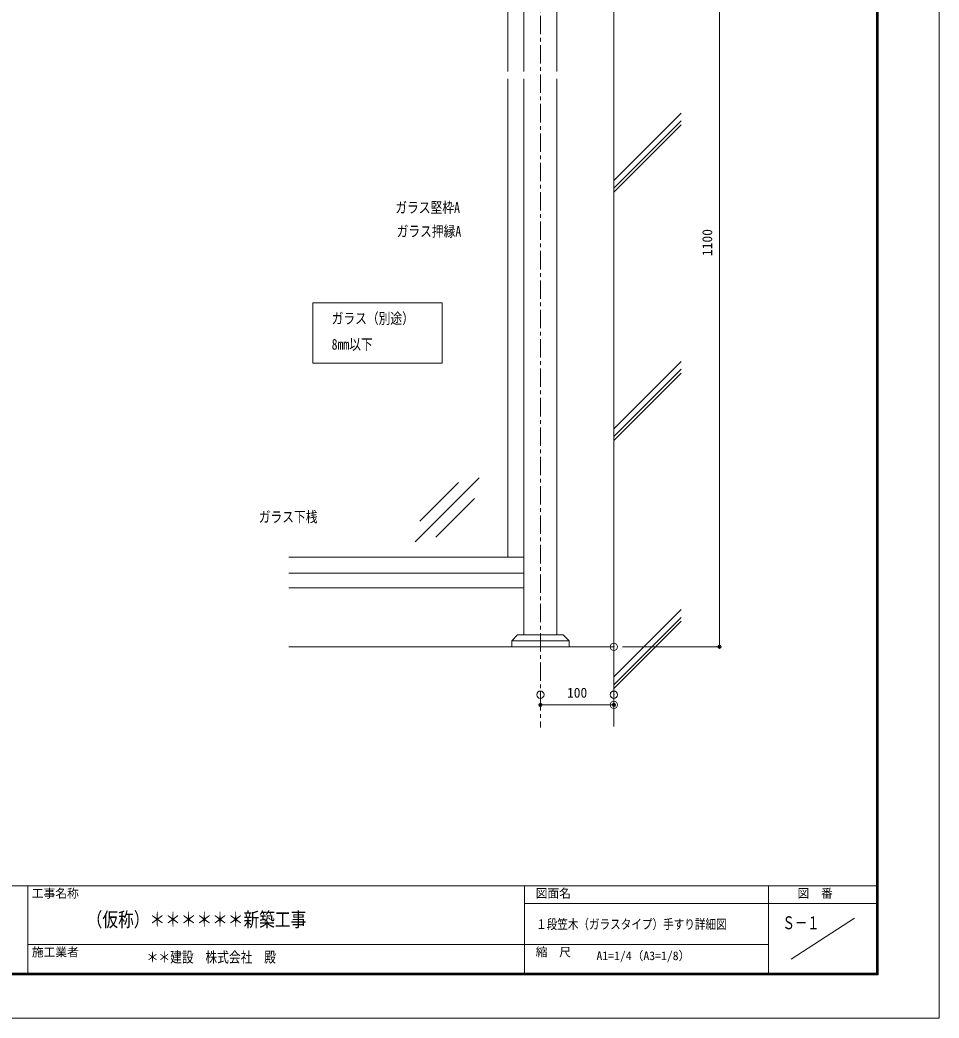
# Model space of a CAD drawing. Units: millimetres, scale not verified. Extents: x -3580 to 3580, y -1188 to 1188.
# Drawn here: x -1466 to -216, y -1188 to 170 of the extents above; entities that cross this region are included whole.
import ezdxf
from ezdxf.enums import TextEntityAlignment as Align

# ---------------------------------------------------------------- set-up
doc = ezdxf.new("R2010")
doc.units = ezdxf.units.MM
doc.header["$LTSCALE"] = 20
doc.header["$PDMODE"] = 32
doc.header["$PDSIZE"] = 10
doc.linetypes.add('USER1', pattern=[2, 1.25, -0.25, 0.25, -0.25])
for name, color, linetype, lineweight in [('0-0_0', 7, 'Continuous', 18), ('0-1_DEFPOINTS', 7, 'Continuous', 18), ('0-4_WAKU', 7, 'Continuous', 18), ('0-5_6ﾊｯﾁﾝｸﾞ', 4, 'Continuous', 18), ('0-7_2躯体線', 4, 'Continuous', 18), ('0-8_3中心線', 2, 'USER1', 18), ('0-A_1手摺寸法', 7, 'Continuous', 18), ('0-B_42ｱﾙﾐ部品', 6, 'Continuous', 18)]:
    doc.layers.add(name, color=color, linetype=linetype, lineweight=lineweight)
doc.layers.add('0-2_MOJI', color=7, linetype='Continuous')
doc.styles.add('ＭＳ ゴシック', font='')
doc.styles.get('ＭＳ ゴシック').set_extended_font_data('MS Gothic')

# ---------------------------------------------------------------- blocks, each defined once
blk = doc.blocks.new('_ORIGIN2')
at = {"layer": '0-0_0'}
blk.add_line((-0.5, 0), (-1, 0), dxfattribs=at)
for radius in [0.5, 0.25]:
    blk.add_circle((0, 0), radius, dxfattribs=at)
blk = doc.blocks.new('D37')
at = {"layer": '0-1_DEFPOINTS'}
for p in [(1281.3, -324.14), (1381.3, -324.14), (1381.3, -337.99)]:
    blk.add_point(p, dxfattribs=at)
at = {"layer": '0-A_1手摺寸法'}
for p, q in [((1281.3, -335.64), (1281.3, -337.99)), ((1285.9, -337.99), (1376.7, -337.99)), ((1381.3, -335.64), (1381.3, -337.99))]:
    blk.add_line(p, q, dxfattribs=at)
at = {"layer": '0-A_1手摺寸法', "xscale": 4.6, "yscale": 4.6, "rotation": 180}
blk.add_blockref('_ORIGIN2', (1281.3, -337.99), dxfattribs=at)
at = {"layer": '0-A_1手摺寸法', "xscale": 4.6, "yscale": 4.6}
blk.add_blockref('_ORIGIN2', (1381.3, -337.99), dxfattribs=at)
at = {"layer": '0-A_1手摺寸法', "style": 'ＭＳ ゴシック'}
blk.add_text('100', height=13.49, dxfattribs=at).set_placement((1317.5, -332.24), align=Align.BOTTOM_LEFT)
blk = doc.blocks.new('D40')
at = {"layer": '0-1_DEFPOINTS'}
for p in [(1361.3, 841.05), (1524.85, 841.05), (1381.3, -258.95)]:
    blk.add_point(p, dxfattribs=at)
at = {"layer": '0-A_1手摺寸法'}
for p, q in [((1372.8, 841.05), (1524.85, 841.05)), ((1524.85, -254.35), (1524.85, 836.45)), ((1392.8, -258.95), (1524.85, -258.95))]:
    blk.add_line(p, q, dxfattribs=at)
at = {"layer": '0-A_1手摺寸法', "xscale": 4.6, "yscale": 4.6}
for p, rotation in [((1524.85, 841.05), 90), ((1524.85, -258.95), 270)]:
    blk.add_blockref('_ORIGIN2', p, dxfattribs=dict(at, rotation=rotation))
at = {"layer": '0-A_1手摺寸法', "style": 'ＭＳ ゴシック'}
blk.add_text('1100', height=13.49, rotation=90, dxfattribs=at).set_placement((1519.1, 272.65), align=Align.BOTTOM_LEFT)

msp = doc.modelspace()

# ---------------------------------------------------------------- linework, layer by layer
at = {"layer": '0-0_0'}
for p, q in [((-780.74, 372.11), (-780.74, 99.58)), ((-735.74, 99.58), (-735.74, 372.11)), ((-780.74, 89.75), (-780.74, -666.69)), ((-735.74, -666.69), (-735.74, 89.75)), ((-719.24, -674.69), (-797.24, -674.69))]:
    msp.add_line(p, q, dxfattribs=at)
msp.add_lwpolyline([(-719.24, -682.89), (-797.24, -682.89), (-797.24, -674.69), (-789.24, -666.69), (-727.24, -666.69), (-719.24, -674.69)], close=True, dxfattribs=at)
at = {"layer": '0-1_DEFPOINTS', "color": 5}
for p, q in [((-215.8, -1188), (-215.8, 1188)), ((-3579.8, -1188), (-215.8, -1188))]:
    msp.add_line(p, q, dxfattribs=at)
at = {"layer": '0-4_WAKU'}
for p, q in [((-301, -1126.8), (-301, 1130.8)), ((-300.4, -1127.4), (-300.4, 1131.4)), ((-299.8, -1128), (-299.8, 1132)), ((-299.2, -1128.6), (-299.2, 1132.6)), ((-298.6, -1129.2), (-298.6, 1133.2)), ((-3499.8, -1008), (-299.8, -1008)), ((-1455.8, -1008), (-1455.8, -1128)), ((-779.8, -1008), (-779.8, -1128)), ((-447.8, -1008), (-447.8, -1128)), ((-779.8, -1032), (-299.8, -1032)), ((-416.97, -1108), (-330.64, -1052)), ((-1455.8, -1088), (-447.8, -1088)), ((-3498.6, -1126.8), (-301, -1126.8)), ((-3501, -1129.2), (-298.6, -1129.2)), ((-3500.4, -1128.6), (-299.2, -1128.6)), ((-3499.8, -1128), (-299.8, -1128)), ((-3499.2, -1127.4), (-300.4, -1127.4))]:
    msp.add_line(p, q, dxfattribs=at)
at = {"layer": '0-5_6ﾊｯﾁﾝｸﾞ'}
for p, q in [((-928.86, -540.3), (-841.4, -452.84)), ((-922.31, -511.87), (-869.83, -459.39)), ((-900.43, -533.75), (-847.95, -481.27))]:
    msp.add_line(p, q, dxfattribs=at)
msp.add_lwpolyline([(-891.74, -215.08), (-1067.71, -215.08), (-1067.71, -297.15), (-891.74, -297.15)], close=True, dxfattribs=at)
at = {"layer": '0-7_2躯体線'}
for p, q in [((-658.24, 476.34), (-658.24, -791.43)), ((-658.24, -48.45), (-566.65, 43.14)), ((-658.24, -59.05), (-566.65, 32.53)), ((-658.24, -64.35), (-566.65, 27.24)), ((-658.24, -386.2), (-566.65, -294.61)), ((-658.24, -396.81), (-566.65, -305.22)), ((-658.24, -402.1), (-566.65, -310.52)), ((-658.24, -723.96), (-566.65, -632.37)), ((-658.24, -734.57), (-566.65, -642.98)), ((-658.24, -739.86), (-566.65, -648.27)), ((-658.24, -682.89), (-1100.74, -682.89))]:
    msp.add_line(p, q, dxfattribs=at)
at = {"layer": '0-8_3中心線'}
msp.add_line((-758.24, 495.61), (-758.24, -792.62), dxfattribs=at)
at = {"layer": '0-B_42ｱﾙﾐ部品'}
for p, q in [((-802.74, 350.11), (-802.74, 99.58)), ((-802.74, 89.75), (-802.74, -560.89)), ((-780.74, -560.89), (-1100.74, -560.89)), ((-780.74, -582.89), (-1100.74, -582.89)), ((-780.74, -602.89), (-1100.74, -602.89))]:
    msp.add_line(p, q, dxfattribs=at)

# ---------------------------------------------------------------- block references
at = {"layer": '0-A_1手摺寸法'}
for name in ['D40', 'D37']:
    msp.add_blockref(name, (-2039.54, -423.94), dxfattribs=at)

# ---------------------------------------------------------------- texts
at = {"layer": '0-0_0', "style": 'ＭＳ ゴシック'}
for s, height, width, p in [('ガラス堅枠A', 14.66, 0.8, (-955.7, -97.03)), ('ガラス押縁A', 14.66, 0.8, (-953.94, -129.31)), ('ガラス（別途）', 14.66, 0.8, (-1042.3, -247.86)), ('8mm以下', 14.66, 0.8, (-1042.3, -283.08)), ('ガラス下桟', 14.66, 0.8, (-1141.52, -517.91)), ('（仮称）＊＊＊＊＊＊新築工事', 19.55, 0.8, (-1375.56, -1069.61)), ('１段笠木（ガラスタイプ）手すり詳細図', 13.2, 0.8, (-764.14, -1070.89)), ('Ｓ－１', 17.6, 0.7, (-428.79, -1072.44)), ('＊＊建設\u3000株式会社\u3000殿', 14.66, 0.8, (-1294.08, -1116.92))]:
    msp.add_text(s, height=height, dxfattribs=dict(at, width=width)).set_placement(p, align=Align.BOTTOM_LEFT)
msp.add_text('A1=1/4（A3=1/8）', height=11.73, dxfattribs=at).set_placement((-681.96, -1112.71), align=Align.BOTTOM_LEFT)
at = {"layer": '0-2_MOJI', "style": 'ＭＳ ゴシック'}
for s, p in [('工事名称', (-1450.3, -1027.79)), ('図面名', (-764.7, -1027.79)), ('図  番', (-408.38, -1027.79)), ('施工業者', (-1450.3, -1107.79)), ('縮  尺', (-764.7, -1107.79))]:
    msp.add_text(s, height=11.73, dxfattribs=at).set_placement(p, align=Align.BOTTOM_LEFT)

doc.saveas('drawing.dxf')
